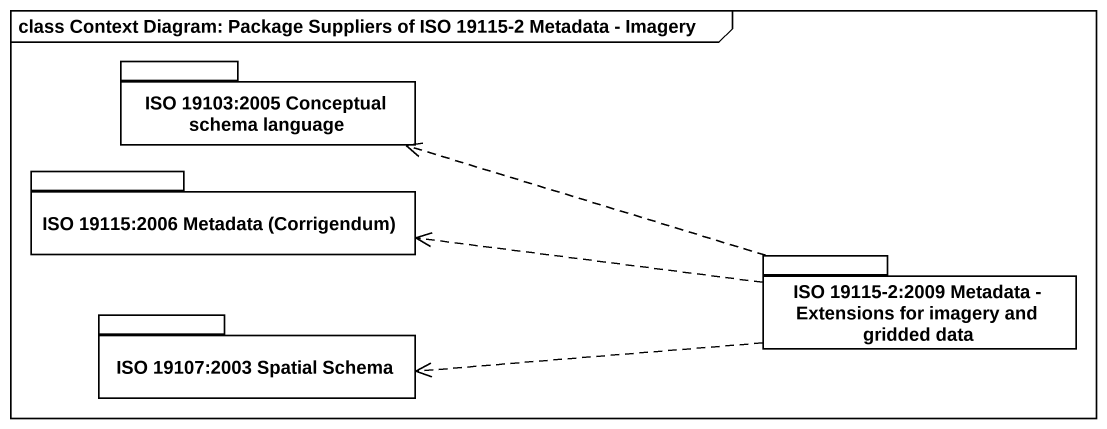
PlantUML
@startuml
mainframe class Context Diagram: Package Suppliers of ISO 19115-2 Metadata - Imagery
package "ISO 19103:2005 Conceptual schema language" as ISO_19103_2005_Conceptual {
}
package "ISO 19115:2006 Metadata (Corrigendum)" as ISO_19115_2006_Metadata {
}
package "ISO 19107:2003 Spatial Schema" as ISO_19107_2003_Spatial {
}
package "ISO 19115-2:2009 Metadata - Extensions for imagery and gridded data" as ISO_19115_2_2009_Metadata {
}
ISO_19115_2_2009_Metadata .left.> ISO_19103_2005_Conceptual
ISO_19115_2_2009_Metadata .left.> ISO_19115_2006_Metadata
ISO_19115_2_2009_Metadata .left.> ISO_19107_2003_Spatial
@enduml
